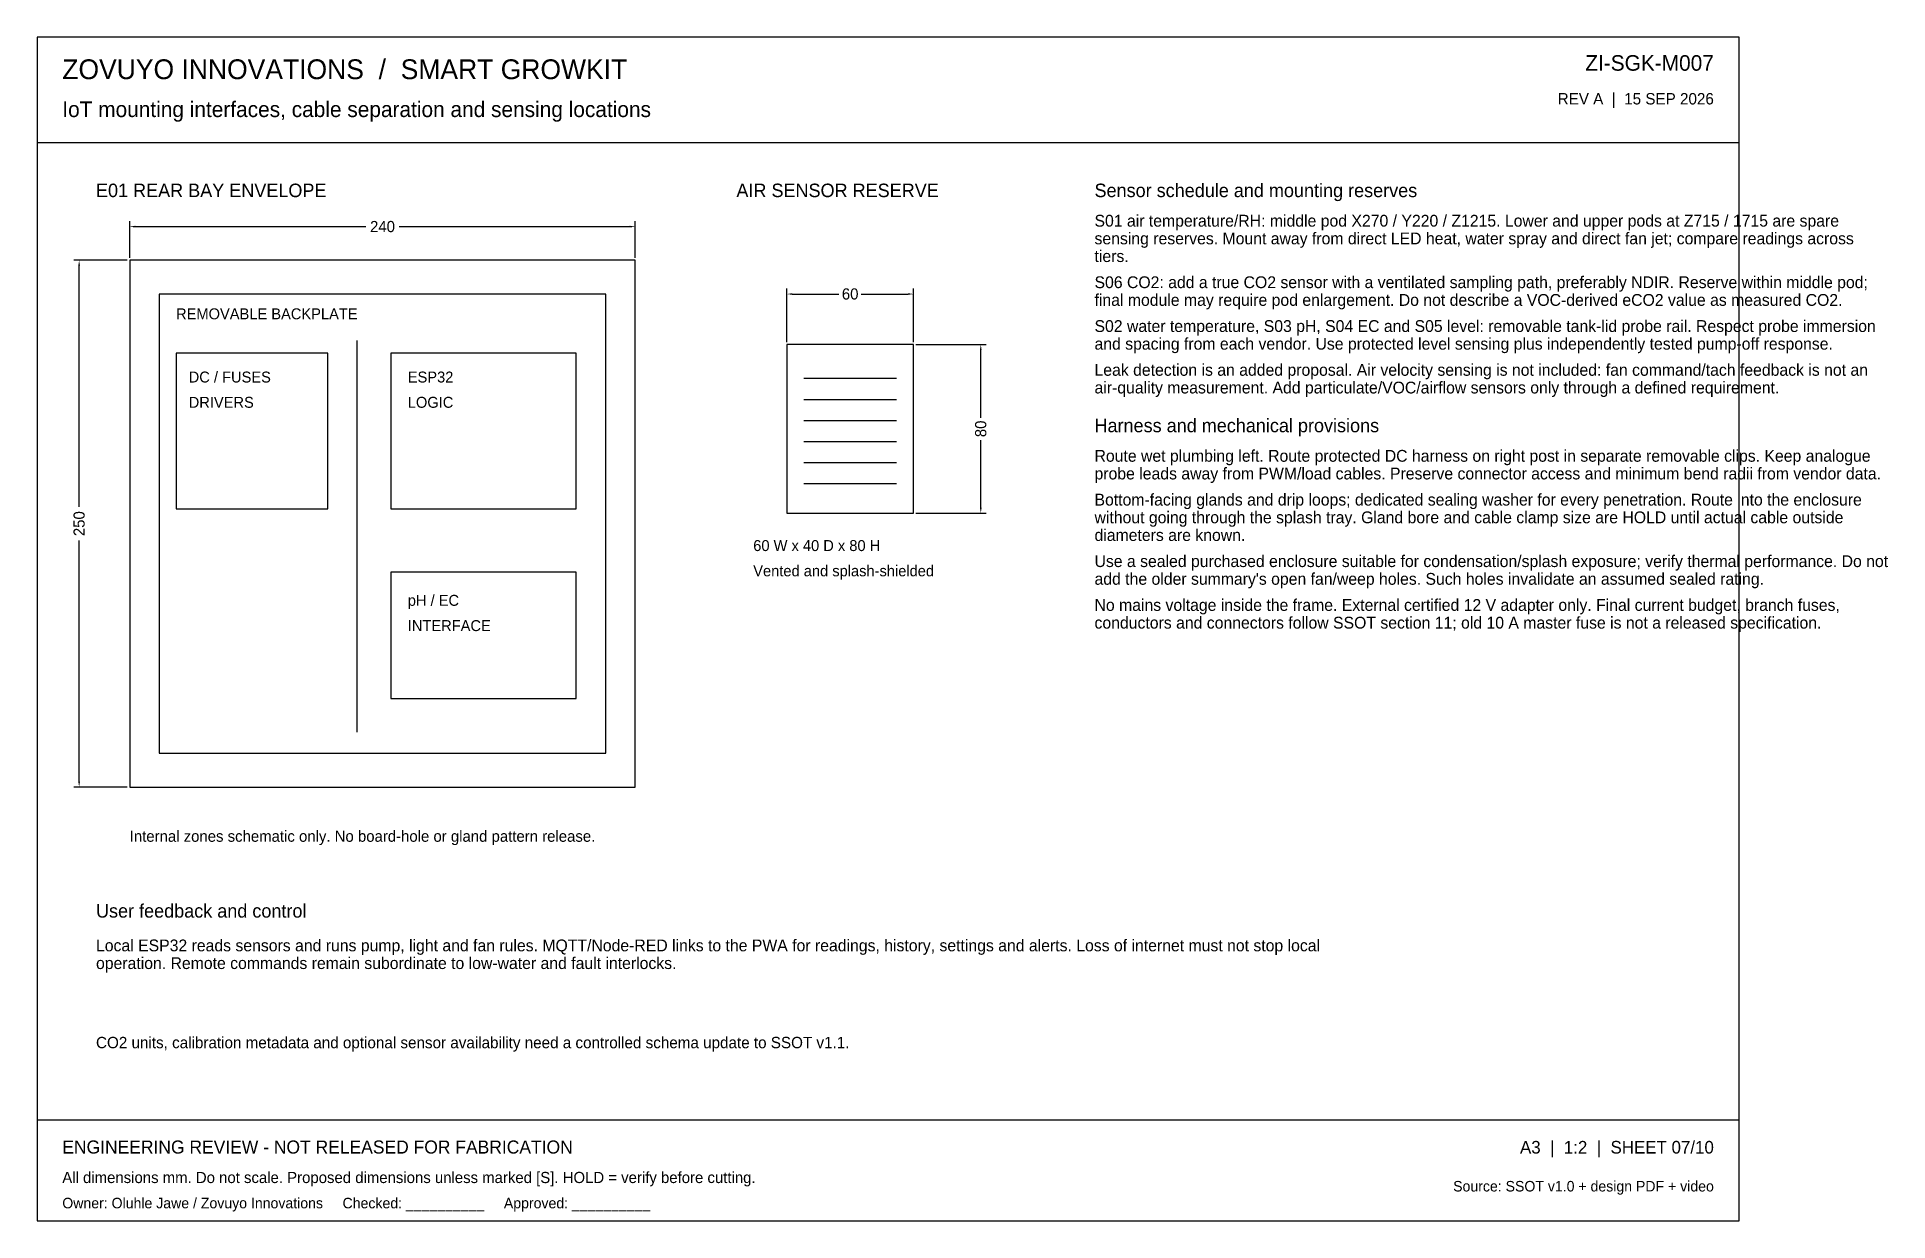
# Model space of a CAD drawing. Header units: millimetres. Extents: x 16 to 895, y 16 to 578.
import ezdxf
from ezdxf.enums import TextEntityAlignment as Align

# ---------------------------------------------------------------- set-up
doc = ezdxf.new("R2010")
doc.units = ezdxf.units.MM
for name, color, linetype in [('ELEC', 3, 'Continuous'), ('FAINT', 9, 'Continuous'), ('HOLD', 1, 'Continuous'), ('OUTLINE', 7, 'Continuous')]:
    doc.layers.add(name, color=color, linetype=linetype)
doc.dimstyles.get("Standard").update_dxf_attribs({"dimtxt": 2.5, "dimasz": 2.5, "dimexe": 1.25, "dimexo": 0.625, "dimtad": 1, "dimcen": 2.5, "dimazin": 3, "dimtfac": 1, "dimtmove": 0, "dimatfit": 3})

# ---------------------------------------------------------------- blocks, each defined once
blk = doc.blocks.new('_CLOSEDFILLED')
at = {"color": 0, "linetype": 'BYBLOCK'}
blk.add_solid([(-1, 0.16), (0, 0), (-1, -0.16)], dxfattribs=at)
blk = doc.blocks.new('*D1')
at = {"color": 8}
for p, q in [((60, 473.2), (60, 490.6)), ((62.6, 488), (172.05, 488)), ((187.95, 488), (297.4, 488)), ((300, 473.2), (300, 490.6))]:
    blk.add_line(p, q, dxfattribs=at)
at = {"layer": 'Defpoints'}
for p in [(60, 488), (60, 472), (300, 472)]:
    blk.add_point(p, dxfattribs=at)
at = {"color": 8, "xscale": 2.6, "yscale": 2.6, "rotation": 180}
blk.add_blockref('_CLOSEDFILLED', (60, 488), dxfattribs=at)
at = {"color": 8, "xscale": 2.6, "yscale": 2.6}
blk.add_blockref('_CLOSEDFILLED', (300, 488), dxfattribs=at)
at = {"color": 8, "insert": (180, 488), "char_height": 5.3, "attachment_point": 5}
blk.add_mtext('240', dxfattribs=at)
blk = doc.blocks.new('*D2')
at = {"color": 8}
for p, q in [((58.8, 472), (33.4, 472)), ((36, 354.95), (36, 469.4)), ((36, 224.6), (36, 339.05)), ((58.8, 222), (33.4, 222))]:
    blk.add_line(p, q, dxfattribs=at)
at = {"layer": 'Defpoints'}
for p in [(60, 472), (36, 222), (60, 222)]:
    blk.add_point(p, dxfattribs=at)
at = {"color": 8, "xscale": 2.6, "yscale": 2.6}
for p, rotation in [((36, 472), 90), ((36, 222), 270)]:
    blk.add_blockref('_CLOSEDFILLED', p, dxfattribs=dict(at, rotation=rotation))
at = {"color": 8, "insert": (36, 347), "char_height": 5.3, "attachment_point": 5, "rotation": 90}
blk.add_mtext('250', dxfattribs=at)
blk = doc.blocks.new('*D3')
at = {"color": 8}
for p, q in [((372, 433.2), (372, 458.6)), ((432, 433.2), (432, 458.6)), ((374.6, 456), (396.7, 456)), ((407.3, 456), (429.4, 456))]:
    blk.add_line(p, q, dxfattribs=at)
at = {"layer": 'Defpoints'}
for p in [(372, 456), (372, 432), (432, 432)]:
    blk.add_point(p, dxfattribs=at)
at = {"color": 8, "xscale": 2.6, "yscale": 2.6, "rotation": 180}
blk.add_blockref('_CLOSEDFILLED', (372, 456), dxfattribs=at)
at = {"color": 8, "xscale": 2.6, "yscale": 2.6}
blk.add_blockref('_CLOSEDFILLED', (432, 456), dxfattribs=at)
at = {"color": 8, "insert": (402, 456), "char_height": 5.3, "attachment_point": 5}
blk.add_mtext('60', dxfattribs=at)
blk = doc.blocks.new('*D4')
at = {"color": 8}
for p, q in [((433.2, 432), (466.6, 432)), ((464, 397.3), (464, 429.4)), ((464, 354.6), (464, 386.7)), ((433.2, 352), (466.6, 352))]:
    blk.add_line(p, q, dxfattribs=at)
at = {"layer": 'Defpoints'}
for p in [(432, 432), (432, 352), (464, 352)]:
    blk.add_point(p, dxfattribs=at)
at = {"color": 8, "xscale": 2.6, "yscale": 2.6}
for p, rotation in [((464, 432), 90), ((464, 352), 270)]:
    blk.add_blockref('_CLOSEDFILLED', p, dxfattribs=dict(at, rotation=rotation))
at = {"color": 8, "insert": (464, 392), "char_height": 5.3, "attachment_point": 5, "rotation": 90}
blk.add_mtext('80', dxfattribs=at)

msp = doc.modelspace()

# ---------------------------------------------------------------- linework, layer by layer
at = {"layer": 'ELEC'}
for p, q in [((300, 472), (60, 472)), ((60, 472), (60, 222)), ((300, 222), (300, 472)), ((432, 432), (372, 432)), ((372, 432), (372, 352)), ((432, 352), (432, 432)), ((380, 416), (424, 416)), ((380, 406), (424, 406)), ((380, 396), (424, 396)), ((380, 386), (424, 386)), ((380, 376), (424, 376)), ((380, 366), (424, 366)), ((372, 352), (432, 352)), ((60, 222), (300, 222))]:
    msp.add_line(p, q, dxfattribs=at)
at = {"layer": 'FAINT'}
for p, q in [((286, 456), (74, 456)), ((74, 456), (74, 238)), ((286, 238), (286, 456)), ((168, 248), (168, 434)), ((154, 428), (82, 428)), ((82, 428), (82, 354)), ((154, 354), (154, 428)), ((272, 428), (184, 428)), ((184, 428), (184, 354)), ((272, 354), (272, 428)), ((82, 354), (154, 354)), ((184, 354), (272, 354)), ((272, 324), (184, 324)), ((184, 324), (184, 264)), ((272, 264), (272, 324)), ((184, 264), (272, 264)), ((74, 238), (286, 238))]:
    msp.add_line(p, q, dxfattribs=at)
at = {"layer": 'OUTLINE'}
for p, q in [((824, 578), (16, 578)), ((16, 578), (16, 16)), ((824, 16), (824, 578)), ((16, 528), (824, 528)), ((16, 64), (824, 64)), ((16, 16), (824, 16))]:
    msp.add_line(p, q, dxfattribs=at)

# ---------------------------------------------------------------- texts
at = {"layer": 'HOLD'}
for s, height, p in [('CO2 units, calibration metadata and optional sensor availability need a controlled schema update to SSOT v1.1.', 5.4, (44, 98)), ('ENGINEERING REVIEW - NOT RELEASED FOR FABRICATION', 6.2, (28, 48))]:
    msp.add_text(s, height=height, dxfattribs=at).set_placement(p)
at = {"layer": 'OUTLINE'}
for s, height, p in [('ZOVUYO INNOVATIONS  /  SMART GROWKIT', 9.4, (28, 558)), ('IoT mounting interfaces, cable separation and sensing locations', 7.4, (28, 540)), ('E01 REAR BAY ENVELOPE', 6.4, (44, 502)), ('AIR SENSOR RESERVE', 6.4, (348, 502)), ('Sensor schedule and mounting reserves', 6.4, (518, 502)), ('S01 air temperature/RH: middle pod X270 / Y220 / Z1215. Lower and upper pods at Z715 / 1715 are spare', 5.6, (518, 488)), ('sensing reserves. Mount away from direct LED heat, water spray and direct fan jet; compare readings across', 5.6, (518, 479.6)), ('tiers.', 5.6, (518, 471.2)), ('S06 CO2: add a true CO2 sensor with a ventilated sampling path, preferably NDIR. Reserve within middle pod;', 5.6, (518, 458.8)), ('REMOVABLE BACKPLATE', 5.2, (82, 444)), ('final module may require pod enlargement. Do not describe a VOC-derived eCO2 value as measured CO2.', 5.6, (518, 450.4)), ('S02 water temperature, S03 pH, S04 EC and S05 level: removable tank-lid probe rail. Respect probe immersion', 5.6, (518, 438)), ('and spacing from each vendor. Use protected level sensing plus independently tested pump-off response.', 5.6, (518, 429.6)), ('Leak detection is an added proposal. Air velocity sensing is not included: fan command/tach feedback is not an', 5.6, (518, 417.2)), ('DC / FUSES', 5.2, (88, 414)), ('ESP32', 5.2, (192, 414)), ('air-quality measurement. Add particulate/VOC/airflow sensors only through a defined requirement.', 5.6, (518, 408.8)), ('DRIVERS', 5.2, (88, 402)), ('LOGIC', 5.2, (192, 402)), ('Harness and mechanical provisions', 6.4, (518, 390.4)), ('Route wet plumbing left. Route protected DC harness on right post in separate removable clips. Keep analogue', 5.6, (518, 376.4)), ('probe leads away from PWM/load cables. Preserve connector access and minimum bend radii from vendor data.', 5.6, (518, 368)), ('Bottom-facing glands and drip loops; dedicated sealing washer for every penetration. Route into the enclosure', 5.6, (518, 355.6)), ('without going through the splash tray. Gland bore and cable clamp size are HOLD until actual cable outside', 5.6, (518, 347.2)), ('diameters are known.', 5.6, (518, 338.8)), ('60 W x 40 D x 80 H', 5.2, (356, 334)), ('Vented and splash-shielded', 5.2, (356, 322)), ('Use a sealed purchased enclosure suitable for condensation/splash exposure; verify thermal performance. Do not', 5.6, (518, 326.4)), ("add the older summary's open fan/weep holes. Such holes invalidate an assumed sealed rating.", 5.6, (518, 318)), ('pH / EC', 5.2, (192, 308)), ('No mains voltage inside the frame. External certified 12 V adapter only. Final current budget, branch fuses,', 5.6, (518, 305.6)), ('INTERFACE', 5.2, (192, 296)), ('conductors and connectors follow SSOT section 11; old 10 A master fuse is not a released specification.', 5.6, (518, 297.2)), ('Internal zones schematic only. No board-hole or gland pattern release.', 5.3, (60, 196)), ('User feedback and control', 6.4, (44, 160)), ('Local ESP32 reads sensors and runs pump, light and fan rules. MQTT/Node-RED links to the PWA for readings, history, settings and alerts. Loss of internet must not stop local', 5.6, (44, 144)), ('operation. Remote commands remain subordinate to low-water and fault interlocks.', 5.6, (44, 135.6)), ('All dimensions mm. Do not scale. Proposed dimensions unless marked [S]. HOLD = verify before cutting.', 5.3, (28, 34)), ('Owner: Oluhle Jawe / Zovuyo Innovations     Checked: __________     Approved: __________', 5, (28, 22))]:
    msp.add_text(s, height=height, dxfattribs=at).set_placement(p)
for s, height, p in [('ZI-SGK-M007', 7.4, (812, 562)), ('REV A  |  15 SEP 2026', 5.4, (812, 546)), ('A3  |  1:2  |  SHEET 07/10', 6, (812, 48)), ('Source: SSOT v1.0 + design PDF + video', 5, (812, 30))]:
    msp.add_text(s, height=height, dxfattribs=at).set_placement(p, align=Align.RIGHT)

# ---------------------------------------------------------------- dimensions: what is measured, and where the dimension line sits
for base, p1, p2, text, picture, middle in [((60, 488), (60, 472), (300, 472), '240', '*D1', (180, 488)), ((372, 456), (372, 432), (432, 432), '60', '*D3', (402, 456))]:
    dim = msp.add_linear_dim(base=base, p1=p1, p2=p2, text=text, dimstyle='Standard', override={"dimtxt": 5.3, "dimasz": 2.6, "dimexe": 2.6, "dimexo": 1.2, "dimgap": 1.6, "dimclrd": 8, "dimclre": 8, "dimclrt": 8})
    dim.commit()
    dim.dimension.update_dxf_attribs({"geometry": picture, "text_midpoint": middle})
for base, p1, p2, text, picture, middle in [((36, 222), (60, 222), (60, 472), '250', '*D2', (36, 347)), ((464, 352), (432, 352), (432, 432), '80', '*D4', (464, 392))]:
    dim = msp.add_linear_dim(base=base, p1=p1, p2=p2, angle=90, text=text, dimstyle='Standard', override={"dimtxt": 5.3, "dimasz": 2.6, "dimexe": 2.6, "dimexo": 1.2, "dimgap": 1.6, "dimclrd": 8, "dimclre": 8, "dimclrt": 8})
    dim.commit()
    dim.dimension.update_dxf_attribs({"geometry": picture, "text_midpoint": middle})

doc.saveas('drawing.dxf')
